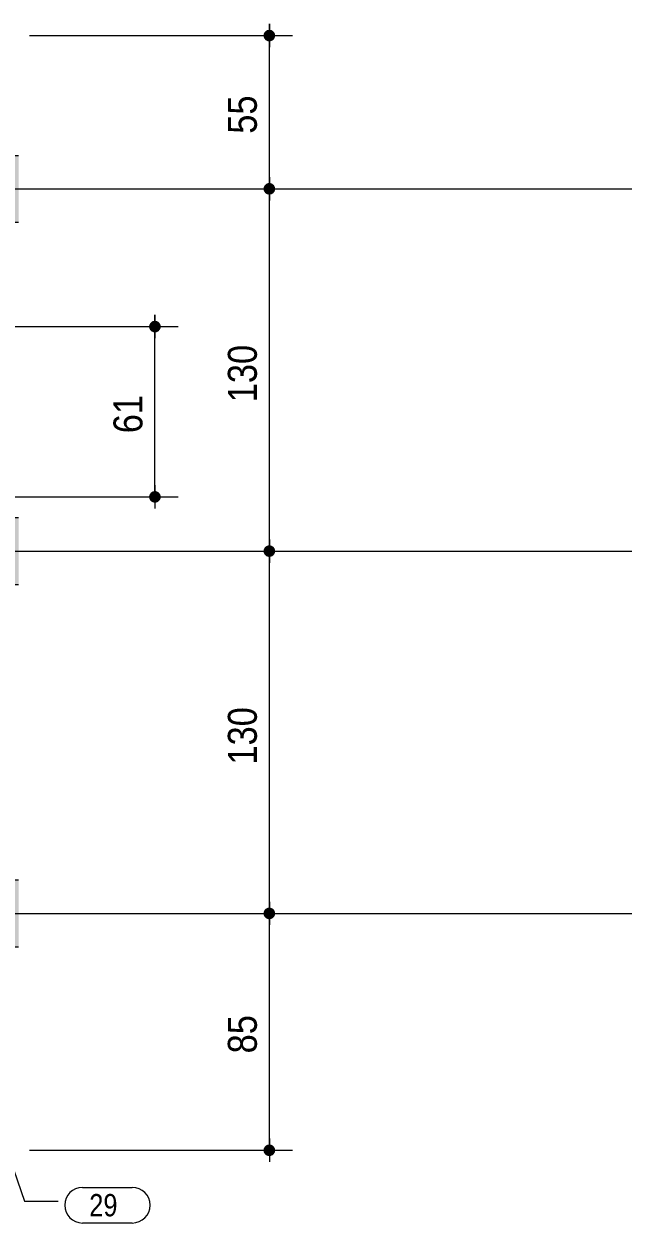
# Model space of a CAD drawing. Header units: millimetres. Extents: x 2 to 410, y 5 to 282.
# Drawn here: x 130.4 to 185, y 106.9 to 214.5 of the extents above; entities that cross this region are included whole.
import ezdxf

# ---------------------------------------------------------------- set-up
doc = ezdxf.new("R2010")
doc.units = ezdxf.units.MM
for name, color, linetype, lineweight in [('Boulon', 7, 'Continuous', 0), ('Cotation', 7, 'Continuous', 0), ('Repère pièce', 3, 'Continuous', 0)]:
    doc.layers.add(name, color=color, linetype=linetype, lineweight=lineweight)
doc.styles.add('ARIAL', font='ARIAL.TTF')
doc.styles.add('COMIC_SANS_MS', font='COMIC.TTF')

# ---------------------------------------------------------------- blocks, each defined once
blk = doc.blocks.new('*A11')
at = {"layer": 'Boulon'}
for points in [[(124.93, 202.71), (129.93, 202.71), (129.93, 196.71), (124.93, 196.71)], [(124.95, 202.71), (129.95, 202.71), (129.95, 196.71), (124.95, 196.71)], [(124.93, 170.21), (129.93, 170.21), (129.93, 164.21), (124.93, 164.21)], [(124.95, 170.21), (129.95, 170.21), (129.95, 164.21), (124.95, 164.21)], [(124.93, 137.71), (129.93, 137.71), (129.93, 131.71), (124.93, 131.71)], [(124.95, 137.71), (129.95, 137.71), (129.95, 131.71), (124.95, 131.71)]]:
    blk.add_hatch(color=256, dxfattribs=at).paths.add_polyline_path(points, flags=17)
at = {"layer": 'Boulon', "linetype": 'Continuous', "lineweight": 0}
for p, q in [((124.93, 202.71), (129.93, 202.71)), ((124.95, 202.71), (129.95, 202.71)), ((121.63, 199.71), (184.93, 199.71)), ((121.65, 199.71), (184.95, 199.71)), ((124.93, 196.71), (129.93, 196.71)), ((124.95, 196.71), (129.95, 196.71)), ((124.93, 170.21), (129.93, 170.21)), ((124.95, 170.21), (129.95, 170.21)), ((121.63, 167.21), (184.93, 167.21)), ((121.65, 167.21), (184.95, 167.21)), ((124.93, 164.21), (129.93, 164.21)), ((124.95, 164.21), (129.95, 164.21)), ((124.93, 137.71), (129.93, 137.71)), ((124.95, 137.71), (129.95, 137.71)), ((121.63, 134.71), (184.93, 134.71)), ((121.65, 134.71), (184.95, 134.71)), ((124.93, 131.71), (129.93, 131.71)), ((124.95, 131.71), (129.95, 131.71))]:
    blk.add_line(p, q, dxfattribs=at)
blk = doc.blocks.new('*A48')
at = {"layer": 'Cotation'}
for points in [[(152.4, 134.19), (152.38, 134.19), (152.35, 134.19), (152.33, 134.2), (152.3, 134.2), (152.28, 134.21), (152.25, 134.22), (152.23, 134.23), (152.21, 134.24), (152.18, 134.25), (152.16, 134.26), (152.14, 134.27), (152.12, 134.29), (152.1, 134.3), (152.08, 134.32), (152.06, 134.34), (152.04, 134.36), (152.03, 134.38), (152.01, 134.4), (152, 134.42), (151.98, 134.44), (151.97, 134.46), (151.96, 134.48), (151.95, 134.51), (151.94, 134.53), (151.93, 134.55), (151.92, 134.58), (151.92, 134.6), (151.91, 134.63), (151.91, 134.65), (151.91, 134.68), (151.91, 134.71), (151.91, 134.73), (151.91, 134.76), (151.91, 134.78), (151.92, 134.81), (151.92, 134.83), (151.93, 134.86), (151.94, 134.88), (151.95, 134.9), (151.96, 134.93), (151.97, 134.95), (151.98, 134.97), (152, 134.99), (152.01, 135.02), (152.03, 135.04), (152.04, 135.05), (152.06, 135.07), (152.08, 135.09), (152.1, 135.11), (152.12, 135.12), (152.14, 135.14), (152.16, 135.15), (152.18, 135.16), (152.21, 135.18), (152.23, 135.19), (152.25, 135.2), (152.28, 135.2), (152.3, 135.21), (152.33, 135.22), (152.35, 135.22), (152.38, 135.22), (152.4, 135.22), (152.43, 135.23), (152.45, 135.22), (152.48, 135.22), (152.5, 135.22), (152.53, 135.22), (152.55, 135.21), (152.58, 135.2), (152.6, 135.2), (152.63, 135.19), (152.65, 135.18), (152.67, 135.16), (152.7, 135.15), (152.72, 135.14), (152.74, 135.12), (152.76, 135.11), (152.78, 135.09), (152.8, 135.07), (152.81, 135.05), (152.83, 135.04), (152.85, 135.02), (152.86, 134.99), (152.87, 134.97), (152.89, 134.95), (152.9, 134.93), (152.91, 134.9), (152.92, 134.88), (152.93, 134.86), (152.93, 134.83), (152.94, 134.81), (152.94, 134.78), (152.95, 134.76), (152.95, 134.73), (152.95, 134.71), (152.95, 134.68), (152.95, 134.65), (152.94, 134.63), (152.94, 134.6), (152.93, 134.58), (152.93, 134.55), (152.92, 134.53), (152.91, 134.51), (152.9, 134.48), (152.89, 134.46), (152.87, 134.44), (152.86, 134.42), (152.85, 134.4), (152.83, 134.38), (152.81, 134.36), (152.8, 134.34), (152.78, 134.32), (152.76, 134.3), (152.74, 134.29), (152.72, 134.27), (152.7, 134.26), (152.67, 134.25), (152.65, 134.24), (152.63, 134.23), (152.6, 134.22), (152.58, 134.21), (152.55, 134.2), (152.53, 134.2), (152.5, 134.19), (152.48, 134.19), (152.45, 134.19), (152.43, 134.19)], [(152.4, 112.94), (152.38, 112.94), (152.35, 112.94), (152.33, 112.95), (152.3, 112.95), (152.28, 112.96), (152.25, 112.97), (152.23, 112.98), (152.21, 112.99), (152.18, 113), (152.16, 113.01), (152.14, 113.02), (152.12, 113.04), (152.1, 113.05), (152.08, 113.07), (152.06, 113.09), (152.04, 113.11), (152.03, 113.13), (152.01, 113.15), (152, 113.17), (151.98, 113.19), (151.97, 113.21), (151.96, 113.23), (151.95, 113.26), (151.94, 113.28), (151.93, 113.3), (151.92, 113.33), (151.92, 113.35), (151.91, 113.38), (151.91, 113.4), (151.91, 113.43), (151.91, 113.46), (151.91, 113.48), (151.91, 113.51), (151.91, 113.53), (151.92, 113.56), (151.92, 113.58), (151.93, 113.61), (151.94, 113.63), (151.95, 113.65), (151.96, 113.68), (151.97, 113.7), (151.98, 113.72), (152, 113.74), (152.01, 113.77), (152.03, 113.79), (152.04, 113.8), (152.06, 113.82), (152.08, 113.84), (152.1, 113.86), (152.12, 113.87), (152.14, 113.89), (152.16, 113.9), (152.18, 113.91), (152.21, 113.93), (152.23, 113.94), (152.25, 113.95), (152.28, 113.95), (152.3, 113.96), (152.33, 113.97), (152.35, 113.97), (152.38, 113.97), (152.4, 113.97), (152.43, 113.98), (152.45, 113.97), (152.48, 113.97), (152.5, 113.97), (152.53, 113.97), (152.55, 113.96), (152.58, 113.95), (152.6, 113.95), (152.63, 113.94), (152.65, 113.93), (152.67, 113.91), (152.7, 113.9), (152.72, 113.89), (152.74, 113.87), (152.76, 113.86), (152.78, 113.84), (152.8, 113.82), (152.81, 113.8), (152.83, 113.79), (152.85, 113.77), (152.86, 113.74), (152.87, 113.72), (152.89, 113.7), (152.9, 113.68), (152.91, 113.65), (152.92, 113.63), (152.93, 113.61), (152.93, 113.58), (152.94, 113.56), (152.94, 113.53), (152.95, 113.51), (152.95, 113.48), (152.95, 113.46), (152.95, 113.43), (152.95, 113.4), (152.94, 113.38), (152.94, 113.35), (152.93, 113.33), (152.93, 113.3), (152.92, 113.28), (152.91, 113.26), (152.9, 113.23), (152.89, 113.21), (152.87, 113.19), (152.86, 113.17), (152.85, 113.15), (152.83, 113.13), (152.81, 113.11), (152.8, 113.09), (152.78, 113.07), (152.76, 113.05), (152.74, 113.04), (152.72, 113.02), (152.7, 113.01), (152.67, 113), (152.65, 112.99), (152.63, 112.98), (152.6, 112.97), (152.58, 112.96), (152.55, 112.95), (152.53, 112.95), (152.5, 112.94), (152.48, 112.94), (152.45, 112.94), (152.43, 112.94)]]:
    blk.add_hatch(color=256, dxfattribs=at).paths.add_polyline_path(points, flags=17)
at = {"layer": 'Cotation', "linetype": 'Continuous', "lineweight": 0}
for p, q in [((152.43, 135.75), (152.43, 133.67)), ((152.43, 134.71), (152.43, 135.75)), ((138.02, 134.71), (154.51, 134.71)), ((151.39, 134.71), (153.47, 134.71)), ((152.43, 113.46), (152.43, 134.71)), ((152.43, 114.5), (152.43, 112.42)), ((130.93, 113.46), (154.51, 113.46)), ((151.39, 113.46), (153.47, 113.46)), ((152.43, 113.46), (152.43, 112.42))]:
    blk.add_line(p, q, dxfattribs=at)
at = {"layer": 'Cotation'}
for p in [(152.43, 134.71), (152.43, 113.46)]:
    blk.add_point(p, dxfattribs=at)
at = {"layer": 'Cotation', "style": 'ARIAL', "width": 0.85}
blk.add_text('85', height=2.6, rotation=90.0002, dxfattribs=at).set_placement((151.31, 122.15))
blk = doc.blocks.new('*A49')
at = {"layer": 'Cotation'}
for points in [[(152.4, 166.69), (152.38, 166.69), (152.35, 166.69), (152.33, 166.7), (152.3, 166.7), (152.28, 166.71), (152.25, 166.72), (152.23, 166.73), (152.21, 166.74), (152.18, 166.75), (152.16, 166.76), (152.14, 166.77), (152.12, 166.79), (152.1, 166.8), (152.08, 166.82), (152.06, 166.84), (152.04, 166.86), (152.03, 166.88), (152.01, 166.9), (152, 166.92), (151.98, 166.94), (151.97, 166.96), (151.96, 166.98), (151.95, 167.01), (151.94, 167.03), (151.93, 167.05), (151.92, 167.08), (151.92, 167.1), (151.91, 167.13), (151.91, 167.15), (151.91, 167.18), (151.91, 167.21), (151.91, 167.23), (151.91, 167.26), (151.91, 167.28), (151.92, 167.31), (151.92, 167.33), (151.93, 167.36), (151.94, 167.38), (151.95, 167.4), (151.96, 167.43), (151.97, 167.45), (151.98, 167.47), (152, 167.49), (152.01, 167.52), (152.03, 167.54), (152.04, 167.55), (152.06, 167.57), (152.08, 167.59), (152.1, 167.61), (152.12, 167.62), (152.14, 167.64), (152.16, 167.65), (152.18, 167.66), (152.21, 167.68), (152.23, 167.69), (152.25, 167.7), (152.28, 167.7), (152.3, 167.71), (152.33, 167.72), (152.35, 167.72), (152.38, 167.72), (152.4, 167.72), (152.43, 167.73), (152.45, 167.72), (152.48, 167.72), (152.5, 167.72), (152.53, 167.72), (152.55, 167.71), (152.58, 167.7), (152.6, 167.7), (152.63, 167.69), (152.65, 167.68), (152.67, 167.66), (152.7, 167.65), (152.72, 167.64), (152.74, 167.62), (152.76, 167.61), (152.78, 167.59), (152.8, 167.57), (152.81, 167.55), (152.83, 167.54), (152.85, 167.52), (152.86, 167.49), (152.87, 167.47), (152.89, 167.45), (152.9, 167.43), (152.91, 167.4), (152.92, 167.38), (152.93, 167.36), (152.93, 167.33), (152.94, 167.31), (152.94, 167.28), (152.95, 167.26), (152.95, 167.23), (152.95, 167.21), (152.95, 167.18), (152.95, 167.15), (152.94, 167.13), (152.94, 167.1), (152.93, 167.08), (152.93, 167.05), (152.92, 167.03), (152.91, 167.01), (152.9, 166.98), (152.89, 166.96), (152.87, 166.94), (152.86, 166.92), (152.85, 166.9), (152.83, 166.88), (152.81, 166.86), (152.8, 166.84), (152.78, 166.82), (152.76, 166.8), (152.74, 166.79), (152.72, 166.77), (152.7, 166.76), (152.67, 166.75), (152.65, 166.74), (152.63, 166.73), (152.6, 166.72), (152.58, 166.71), (152.55, 166.7), (152.53, 166.7), (152.5, 166.69), (152.48, 166.69), (152.45, 166.69), (152.43, 166.69)], [(152.4, 134.19), (152.38, 134.19), (152.35, 134.19), (152.33, 134.2), (152.3, 134.2), (152.28, 134.21), (152.25, 134.22), (152.23, 134.23), (152.21, 134.24), (152.18, 134.25), (152.16, 134.26), (152.14, 134.27), (152.12, 134.29), (152.1, 134.3), (152.08, 134.32), (152.06, 134.34), (152.04, 134.36), (152.03, 134.38), (152.01, 134.4), (152, 134.42), (151.98, 134.44), (151.97, 134.46), (151.96, 134.48), (151.95, 134.51), (151.94, 134.53), (151.93, 134.55), (151.92, 134.58), (151.92, 134.6), (151.91, 134.63), (151.91, 134.65), (151.91, 134.68), (151.91, 134.71), (151.91, 134.73), (151.91, 134.76), (151.91, 134.78), (151.92, 134.81), (151.92, 134.83), (151.93, 134.86), (151.94, 134.88), (151.95, 134.9), (151.96, 134.93), (151.97, 134.95), (151.98, 134.97), (152, 134.99), (152.01, 135.02), (152.03, 135.04), (152.04, 135.05), (152.06, 135.07), (152.08, 135.09), (152.1, 135.11), (152.12, 135.12), (152.14, 135.14), (152.16, 135.15), (152.18, 135.16), (152.21, 135.18), (152.23, 135.19), (152.25, 135.2), (152.28, 135.2), (152.3, 135.21), (152.33, 135.22), (152.35, 135.22), (152.38, 135.22), (152.4, 135.22), (152.43, 135.23), (152.45, 135.22), (152.48, 135.22), (152.5, 135.22), (152.53, 135.22), (152.55, 135.21), (152.58, 135.2), (152.6, 135.2), (152.63, 135.19), (152.65, 135.18), (152.67, 135.16), (152.7, 135.15), (152.72, 135.14), (152.74, 135.12), (152.76, 135.11), (152.78, 135.09), (152.8, 135.07), (152.81, 135.05), (152.83, 135.04), (152.85, 135.02), (152.86, 134.99), (152.87, 134.97), (152.89, 134.95), (152.9, 134.93), (152.91, 134.9), (152.92, 134.88), (152.93, 134.86), (152.93, 134.83), (152.94, 134.81), (152.94, 134.78), (152.95, 134.76), (152.95, 134.73), (152.95, 134.71), (152.95, 134.68), (152.95, 134.65), (152.94, 134.63), (152.94, 134.6), (152.93, 134.58), (152.93, 134.55), (152.92, 134.53), (152.91, 134.51), (152.9, 134.48), (152.89, 134.46), (152.87, 134.44), (152.86, 134.42), (152.85, 134.4), (152.83, 134.38), (152.81, 134.36), (152.8, 134.34), (152.78, 134.32), (152.76, 134.3), (152.74, 134.29), (152.72, 134.27), (152.7, 134.26), (152.67, 134.25), (152.65, 134.24), (152.63, 134.23), (152.6, 134.22), (152.58, 134.21), (152.55, 134.2), (152.53, 134.2), (152.5, 134.19), (152.48, 134.19), (152.45, 134.19), (152.43, 134.19)]]:
    blk.add_hatch(color=256, dxfattribs=at).paths.add_polyline_path(points, flags=17)
at = {"layer": 'Cotation', "linetype": 'Continuous', "lineweight": 0}
for p, q in [((152.43, 168.25), (152.43, 166.17)), ((152.43, 167.21), (152.43, 168.25)), ((138.02, 167.21), (154.51, 167.21)), ((151.39, 167.21), (153.47, 167.21)), ((152.43, 134.71), (152.43, 167.21)), ((152.43, 135.75), (152.43, 133.67)), ((138.02, 134.71), (154.51, 134.71)), ((151.39, 134.71), (153.47, 134.71)), ((152.43, 134.71), (152.43, 133.67))]:
    blk.add_line(p, q, dxfattribs=at)
at = {"layer": 'Cotation'}
for p in [(152.43, 167.21), (152.43, 134.71)]:
    blk.add_point(p, dxfattribs=at)
at = {"layer": 'Cotation', "style": 'ARIAL', "width": 0.85}
blk.add_text('130', height=2.6, rotation=90.0002, dxfattribs=at).set_placement((151.31, 148.06))
blk = doc.blocks.new('*A50')
at = {"layer": 'Cotation'}
for points in [[(152.4, 199.19), (152.38, 199.19), (152.35, 199.19), (152.33, 199.2), (152.3, 199.2), (152.28, 199.21), (152.25, 199.22), (152.23, 199.23), (152.21, 199.24), (152.18, 199.25), (152.16, 199.26), (152.14, 199.27), (152.12, 199.29), (152.1, 199.3), (152.08, 199.32), (152.06, 199.34), (152.04, 199.36), (152.03, 199.38), (152.01, 199.4), (152, 199.42), (151.98, 199.44), (151.97, 199.46), (151.96, 199.48), (151.95, 199.51), (151.94, 199.53), (151.93, 199.55), (151.92, 199.58), (151.92, 199.6), (151.91, 199.63), (151.91, 199.65), (151.91, 199.68), (151.91, 199.71), (151.91, 199.73), (151.91, 199.76), (151.91, 199.78), (151.92, 199.81), (151.92, 199.83), (151.93, 199.86), (151.94, 199.88), (151.95, 199.9), (151.96, 199.93), (151.97, 199.95), (151.98, 199.97), (152, 199.99), (152.01, 200.02), (152.03, 200.04), (152.04, 200.05), (152.06, 200.07), (152.08, 200.09), (152.1, 200.11), (152.12, 200.12), (152.14, 200.14), (152.16, 200.15), (152.18, 200.16), (152.21, 200.18), (152.23, 200.19), (152.25, 200.2), (152.28, 200.2), (152.3, 200.21), (152.33, 200.22), (152.35, 200.22), (152.38, 200.22), (152.4, 200.22), (152.43, 200.23), (152.45, 200.22), (152.48, 200.22), (152.5, 200.22), (152.53, 200.22), (152.55, 200.21), (152.58, 200.2), (152.6, 200.2), (152.63, 200.19), (152.65, 200.18), (152.67, 200.16), (152.7, 200.15), (152.72, 200.14), (152.74, 200.12), (152.76, 200.11), (152.78, 200.09), (152.8, 200.07), (152.81, 200.05), (152.83, 200.04), (152.85, 200.02), (152.86, 199.99), (152.87, 199.97), (152.89, 199.95), (152.9, 199.93), (152.91, 199.9), (152.92, 199.88), (152.93, 199.86), (152.93, 199.83), (152.94, 199.81), (152.94, 199.78), (152.95, 199.76), (152.95, 199.73), (152.95, 199.71), (152.95, 199.68), (152.95, 199.65), (152.94, 199.63), (152.94, 199.6), (152.93, 199.58), (152.93, 199.55), (152.92, 199.53), (152.91, 199.51), (152.9, 199.48), (152.89, 199.46), (152.87, 199.44), (152.86, 199.42), (152.85, 199.4), (152.83, 199.38), (152.81, 199.36), (152.8, 199.34), (152.78, 199.32), (152.76, 199.3), (152.74, 199.29), (152.72, 199.27), (152.7, 199.26), (152.67, 199.25), (152.65, 199.24), (152.63, 199.23), (152.6, 199.22), (152.58, 199.21), (152.55, 199.2), (152.53, 199.2), (152.5, 199.19), (152.48, 199.19), (152.45, 199.19), (152.43, 199.19)], [(152.4, 166.69), (152.38, 166.69), (152.35, 166.69), (152.33, 166.7), (152.3, 166.7), (152.28, 166.71), (152.25, 166.72), (152.23, 166.73), (152.21, 166.74), (152.18, 166.75), (152.16, 166.76), (152.14, 166.77), (152.12, 166.79), (152.1, 166.8), (152.08, 166.82), (152.06, 166.84), (152.04, 166.86), (152.03, 166.88), (152.01, 166.9), (152, 166.92), (151.98, 166.94), (151.97, 166.96), (151.96, 166.98), (151.95, 167.01), (151.94, 167.03), (151.93, 167.05), (151.92, 167.08), (151.92, 167.1), (151.91, 167.13), (151.91, 167.15), (151.91, 167.18), (151.91, 167.21), (151.91, 167.23), (151.91, 167.26), (151.91, 167.28), (151.92, 167.31), (151.92, 167.33), (151.93, 167.36), (151.94, 167.38), (151.95, 167.4), (151.96, 167.43), (151.97, 167.45), (151.98, 167.47), (152, 167.49), (152.01, 167.52), (152.03, 167.54), (152.04, 167.55), (152.06, 167.57), (152.08, 167.59), (152.1, 167.61), (152.12, 167.62), (152.14, 167.64), (152.16, 167.65), (152.18, 167.66), (152.21, 167.68), (152.23, 167.69), (152.25, 167.7), (152.28, 167.7), (152.3, 167.71), (152.33, 167.72), (152.35, 167.72), (152.38, 167.72), (152.4, 167.72), (152.43, 167.73), (152.45, 167.72), (152.48, 167.72), (152.5, 167.72), (152.53, 167.72), (152.55, 167.71), (152.58, 167.7), (152.6, 167.7), (152.63, 167.69), (152.65, 167.68), (152.67, 167.66), (152.7, 167.65), (152.72, 167.64), (152.74, 167.62), (152.76, 167.61), (152.78, 167.59), (152.8, 167.57), (152.81, 167.55), (152.83, 167.54), (152.85, 167.52), (152.86, 167.49), (152.87, 167.47), (152.89, 167.45), (152.9, 167.43), (152.91, 167.4), (152.92, 167.38), (152.93, 167.36), (152.93, 167.33), (152.94, 167.31), (152.94, 167.28), (152.95, 167.26), (152.95, 167.23), (152.95, 167.21), (152.95, 167.18), (152.95, 167.15), (152.94, 167.13), (152.94, 167.1), (152.93, 167.08), (152.93, 167.05), (152.92, 167.03), (152.91, 167.01), (152.9, 166.98), (152.89, 166.96), (152.87, 166.94), (152.86, 166.92), (152.85, 166.9), (152.83, 166.88), (152.81, 166.86), (152.8, 166.84), (152.78, 166.82), (152.76, 166.8), (152.74, 166.79), (152.72, 166.77), (152.7, 166.76), (152.67, 166.75), (152.65, 166.74), (152.63, 166.73), (152.6, 166.72), (152.58, 166.71), (152.55, 166.7), (152.53, 166.7), (152.5, 166.69), (152.48, 166.69), (152.45, 166.69), (152.43, 166.69)]]:
    blk.add_hatch(color=256, dxfattribs=at).paths.add_polyline_path(points, flags=17)
at = {"layer": 'Cotation', "linetype": 'Continuous', "lineweight": 0}
for p, q in [((152.43, 200.75), (152.43, 198.67)), ((152.43, 199.71), (152.43, 200.75)), ((136.01, 199.71), (154.51, 199.71)), ((151.39, 199.71), (153.47, 199.71)), ((152.43, 167.21), (152.43, 199.71)), ((152.43, 168.25), (152.43, 166.17)), ((138.02, 167.21), (154.51, 167.21)), ((151.39, 167.21), (153.47, 167.21)), ((152.43, 167.21), (152.43, 166.17))]:
    blk.add_line(p, q, dxfattribs=at)
at = {"layer": 'Cotation'}
for p in [(152.43, 199.71), (152.43, 167.21)]:
    blk.add_point(p, dxfattribs=at)
at = {"layer": 'Cotation', "style": 'ARIAL', "width": 0.85}
blk.add_text('130', height=2.6, rotation=90.0002, dxfattribs=at).set_placement((151.31, 180.56))
blk = doc.blocks.new('*A51')
at = {"layer": 'Cotation'}
for points in [[(152.4, 212.94), (152.38, 212.94), (152.35, 212.94), (152.33, 212.95), (152.3, 212.95), (152.28, 212.96), (152.25, 212.97), (152.23, 212.98), (152.21, 212.99), (152.18, 213), (152.16, 213.01), (152.14, 213.02), (152.12, 213.04), (152.1, 213.05), (152.08, 213.07), (152.06, 213.09), (152.04, 213.11), (152.03, 213.13), (152.01, 213.15), (152, 213.17), (151.98, 213.19), (151.97, 213.21), (151.96, 213.23), (151.95, 213.26), (151.94, 213.28), (151.93, 213.3), (151.92, 213.33), (151.92, 213.35), (151.91, 213.38), (151.91, 213.4), (151.91, 213.43), (151.91, 213.46), (151.91, 213.48), (151.91, 213.51), (151.91, 213.53), (151.92, 213.56), (151.92, 213.58), (151.93, 213.61), (151.94, 213.63), (151.95, 213.65), (151.96, 213.68), (151.97, 213.7), (151.98, 213.72), (152, 213.74), (152.01, 213.77), (152.03, 213.79), (152.04, 213.8), (152.06, 213.82), (152.08, 213.84), (152.1, 213.86), (152.12, 213.87), (152.14, 213.89), (152.16, 213.9), (152.18, 213.91), (152.21, 213.93), (152.23, 213.94), (152.25, 213.95), (152.28, 213.95), (152.3, 213.96), (152.33, 213.97), (152.35, 213.97), (152.38, 213.97), (152.4, 213.97), (152.43, 213.98), (152.45, 213.97), (152.48, 213.97), (152.5, 213.97), (152.53, 213.97), (152.55, 213.96), (152.58, 213.95), (152.6, 213.95), (152.63, 213.94), (152.65, 213.93), (152.67, 213.91), (152.7, 213.9), (152.72, 213.89), (152.74, 213.87), (152.76, 213.86), (152.78, 213.84), (152.8, 213.82), (152.81, 213.8), (152.83, 213.79), (152.85, 213.77), (152.86, 213.74), (152.87, 213.72), (152.89, 213.7), (152.9, 213.68), (152.91, 213.65), (152.92, 213.63), (152.93, 213.61), (152.93, 213.58), (152.94, 213.56), (152.94, 213.53), (152.95, 213.51), (152.95, 213.48), (152.95, 213.46), (152.95, 213.43), (152.95, 213.4), (152.94, 213.38), (152.94, 213.35), (152.93, 213.33), (152.93, 213.3), (152.92, 213.28), (152.91, 213.26), (152.9, 213.23), (152.89, 213.21), (152.87, 213.19), (152.86, 213.17), (152.85, 213.15), (152.83, 213.13), (152.81, 213.11), (152.8, 213.09), (152.78, 213.07), (152.76, 213.05), (152.74, 213.04), (152.72, 213.02), (152.7, 213.01), (152.67, 213), (152.65, 212.99), (152.63, 212.98), (152.6, 212.97), (152.58, 212.96), (152.55, 212.95), (152.53, 212.95), (152.5, 212.94), (152.48, 212.94), (152.45, 212.94), (152.43, 212.94)], [(152.4, 199.19), (152.38, 199.19), (152.35, 199.19), (152.33, 199.2), (152.3, 199.2), (152.28, 199.21), (152.25, 199.22), (152.23, 199.23), (152.21, 199.24), (152.18, 199.25), (152.16, 199.26), (152.14, 199.27), (152.12, 199.29), (152.1, 199.3), (152.08, 199.32), (152.06, 199.34), (152.04, 199.36), (152.03, 199.38), (152.01, 199.4), (152, 199.42), (151.98, 199.44), (151.97, 199.46), (151.96, 199.48), (151.95, 199.51), (151.94, 199.53), (151.93, 199.55), (151.92, 199.58), (151.92, 199.6), (151.91, 199.63), (151.91, 199.65), (151.91, 199.68), (151.91, 199.71), (151.91, 199.73), (151.91, 199.76), (151.91, 199.78), (151.92, 199.81), (151.92, 199.83), (151.93, 199.86), (151.94, 199.88), (151.95, 199.9), (151.96, 199.93), (151.97, 199.95), (151.98, 199.97), (152, 199.99), (152.01, 200.02), (152.03, 200.04), (152.04, 200.05), (152.06, 200.07), (152.08, 200.09), (152.1, 200.11), (152.12, 200.12), (152.14, 200.14), (152.16, 200.15), (152.18, 200.16), (152.21, 200.18), (152.23, 200.19), (152.25, 200.2), (152.28, 200.2), (152.3, 200.21), (152.33, 200.22), (152.35, 200.22), (152.38, 200.22), (152.4, 200.22), (152.43, 200.23), (152.45, 200.22), (152.48, 200.22), (152.5, 200.22), (152.53, 200.22), (152.55, 200.21), (152.58, 200.2), (152.6, 200.2), (152.63, 200.19), (152.65, 200.18), (152.67, 200.16), (152.7, 200.15), (152.72, 200.14), (152.74, 200.12), (152.76, 200.11), (152.78, 200.09), (152.8, 200.07), (152.81, 200.05), (152.83, 200.04), (152.85, 200.02), (152.86, 199.99), (152.87, 199.97), (152.89, 199.95), (152.9, 199.93), (152.91, 199.9), (152.92, 199.88), (152.93, 199.86), (152.93, 199.83), (152.94, 199.81), (152.94, 199.78), (152.95, 199.76), (152.95, 199.73), (152.95, 199.71), (152.95, 199.68), (152.95, 199.65), (152.94, 199.63), (152.94, 199.6), (152.93, 199.58), (152.93, 199.55), (152.92, 199.53), (152.91, 199.51), (152.9, 199.48), (152.89, 199.46), (152.87, 199.44), (152.86, 199.42), (152.85, 199.4), (152.83, 199.38), (152.81, 199.36), (152.8, 199.34), (152.78, 199.32), (152.76, 199.3), (152.74, 199.29), (152.72, 199.27), (152.7, 199.26), (152.67, 199.25), (152.65, 199.24), (152.63, 199.23), (152.6, 199.22), (152.58, 199.21), (152.55, 199.2), (152.53, 199.2), (152.5, 199.19), (152.48, 199.19), (152.45, 199.19), (152.43, 199.19)]]:
    blk.add_hatch(color=256, dxfattribs=at).paths.add_polyline_path(points, flags=17)
at = {"layer": 'Cotation', "linetype": 'Continuous', "lineweight": 0}
for p, q in [((152.43, 214.5), (152.43, 212.42)), ((152.43, 213.46), (152.43, 214.5)), ((130.93, 213.46), (154.51, 213.46)), ((151.39, 213.46), (153.47, 213.46)), ((152.43, 199.71), (152.43, 213.46)), ((152.43, 200.75), (152.43, 198.67)), ((136.01, 199.71), (154.51, 199.71)), ((151.39, 199.71), (153.47, 199.71)), ((152.43, 199.71), (152.43, 198.67))]:
    blk.add_line(p, q, dxfattribs=at)
at = {"layer": 'Cotation'}
for p in [(152.43, 213.46), (152.43, 199.71)]:
    blk.add_point(p, dxfattribs=at)
at = {"layer": 'Cotation', "style": 'ARIAL', "width": 0.85}
blk.add_text('55', height=2.6, rotation=90.0002, dxfattribs=at).set_placement((151.31, 204.65))
blk = doc.blocks.new('*A54')
at = {"layer": 'Cotation'}
for points in [[(142.14, 186.83), (142.12, 186.83), (142.09, 186.83), (142.07, 186.84), (142.04, 186.84), (142.02, 186.85), (141.99, 186.86), (141.97, 186.87), (141.95, 186.88), (141.92, 186.89), (141.9, 186.9), (141.88, 186.91), (141.86, 186.93), (141.84, 186.94), (141.82, 186.96), (141.8, 186.98), (141.78, 187), (141.77, 187.02), (141.75, 187.04), (141.74, 187.06), (141.72, 187.08), (141.71, 187.1), (141.7, 187.12), (141.69, 187.15), (141.68, 187.17), (141.67, 187.2), (141.66, 187.22), (141.66, 187.25), (141.65, 187.27), (141.65, 187.3), (141.65, 187.32), (141.65, 187.35), (141.65, 187.37), (141.65, 187.4), (141.65, 187.42), (141.66, 187.45), (141.66, 187.47), (141.67, 187.5), (141.68, 187.52), (141.69, 187.55), (141.7, 187.57), (141.71, 187.59), (141.72, 187.61), (141.74, 187.64), (141.75, 187.66), (141.77, 187.68), (141.78, 187.7), (141.8, 187.71), (141.82, 187.73), (141.84, 187.75), (141.86, 187.76), (141.88, 187.78), (141.9, 187.79), (141.92, 187.81), (141.95, 187.82), (141.97, 187.83), (141.99, 187.84), (142.02, 187.84), (142.04, 187.85), (142.07, 187.86), (142.09, 187.86), (142.12, 187.86), (142.14, 187.87), (142.17, 187.87), (142.19, 187.87), (142.22, 187.86), (142.25, 187.86), (142.27, 187.86), (142.3, 187.85), (142.32, 187.84), (142.34, 187.84), (142.37, 187.83), (142.39, 187.82), (142.41, 187.81), (142.44, 187.79), (142.46, 187.78), (142.48, 187.76), (142.5, 187.75), (142.52, 187.73), (142.54, 187.71), (142.55, 187.7), (142.57, 187.68), (142.59, 187.66), (142.6, 187.64), (142.61, 187.61), (142.63, 187.59), (142.64, 187.57), (142.65, 187.55), (142.66, 187.52), (142.67, 187.5), (142.67, 187.47), (142.68, 187.45), (142.68, 187.42), (142.69, 187.4), (142.69, 187.37), (142.69, 187.35), (142.69, 187.32), (142.69, 187.3), (142.68, 187.27), (142.68, 187.25), (142.67, 187.22), (142.67, 187.2), (142.66, 187.17), (142.65, 187.15), (142.64, 187.12), (142.63, 187.1), (142.61, 187.08), (142.6, 187.06), (142.59, 187.04), (142.57, 187.02), (142.55, 187), (142.54, 186.98), (142.52, 186.96), (142.5, 186.94), (142.48, 186.93), (142.46, 186.91), (142.44, 186.9), (142.41, 186.89), (142.39, 186.88), (142.37, 186.87), (142.34, 186.86), (142.32, 186.85), (142.3, 186.84), (142.27, 186.84), (142.25, 186.83), (142.22, 186.83), (142.19, 186.83), (142.17, 186.83)], [(142.14, 171.55), (142.12, 171.55), (142.09, 171.56), (142.07, 171.56), (142.04, 171.57), (142.02, 171.57), (141.99, 171.58), (141.97, 171.59), (141.95, 171.6), (141.92, 171.61), (141.9, 171.63), (141.88, 171.64), (141.86, 171.65), (141.84, 171.67), (141.82, 171.69), (141.8, 171.7), (141.78, 171.72), (141.77, 171.74), (141.75, 171.76), (141.74, 171.78), (141.72, 171.8), (141.71, 171.83), (141.7, 171.85), (141.69, 171.87), (141.68, 171.9), (141.67, 171.92), (141.66, 171.95), (141.66, 171.97), (141.65, 172), (141.65, 172.02), (141.65, 172.05), (141.65, 172.07), (141.65, 172.1), (141.65, 172.12), (141.65, 172.15), (141.66, 172.17), (141.66, 172.2), (141.67, 172.22), (141.68, 172.25), (141.69, 172.27), (141.7, 172.29), (141.71, 172.32), (141.72, 172.34), (141.74, 172.36), (141.75, 172.38), (141.77, 172.4), (141.78, 172.42), (141.8, 172.44), (141.82, 172.46), (141.84, 172.47), (141.86, 172.49), (141.88, 172.5), (141.9, 172.52), (141.92, 172.53), (141.95, 172.54), (141.97, 172.55), (141.99, 172.56), (142.02, 172.57), (142.04, 172.58), (142.07, 172.58), (142.09, 172.59), (142.12, 172.59), (142.14, 172.59), (142.17, 172.59), (142.19, 172.59), (142.22, 172.59), (142.25, 172.59), (142.27, 172.58), (142.3, 172.58), (142.32, 172.57), (142.34, 172.56), (142.37, 172.55), (142.39, 172.54), (142.41, 172.53), (142.44, 172.52), (142.46, 172.5), (142.48, 172.49), (142.5, 172.47), (142.52, 172.46), (142.54, 172.44), (142.55, 172.42), (142.57, 172.4), (142.59, 172.38), (142.6, 172.36), (142.61, 172.34), (142.63, 172.32), (142.64, 172.29), (142.65, 172.27), (142.66, 172.25), (142.67, 172.22), (142.67, 172.2), (142.68, 172.17), (142.68, 172.15), (142.69, 172.12), (142.69, 172.1), (142.69, 172.07), (142.69, 172.05), (142.69, 172.02), (142.68, 172), (142.68, 171.97), (142.67, 171.95), (142.67, 171.92), (142.66, 171.9), (142.65, 171.87), (142.64, 171.85), (142.63, 171.83), (142.61, 171.8), (142.6, 171.78), (142.59, 171.76), (142.57, 171.74), (142.55, 171.72), (142.54, 171.7), (142.52, 171.69), (142.5, 171.67), (142.48, 171.65), (142.46, 171.64), (142.44, 171.63), (142.41, 171.61), (142.39, 171.6), (142.37, 171.59), (142.34, 171.58), (142.32, 171.57), (142.3, 171.57), (142.27, 171.56), (142.25, 171.56), (142.22, 171.55), (142.19, 171.55), (142.17, 171.55)]]:
    blk.add_hatch(color=256, dxfattribs=at).paths.add_polyline_path(points, flags=17)
at = {"layer": 'Cotation', "linetype": 'Continuous', "lineweight": 0}
for p, q in [((142.17, 188.39), (142.17, 186.31)), ((142.17, 187.35), (142.17, 188.39)), ((125.93, 187.35), (144.25, 187.35)), ((141.13, 187.35), (143.21, 187.35)), ((142.17, 172.07), (142.17, 187.35)), ((142.17, 173.11), (142.17, 171.03)), ((75.01, 172.07), (144.25, 172.07)), ((141.13, 172.07), (143.21, 172.07)), ((142.17, 172.07), (142.17, 171.03))]:
    blk.add_line(p, q, dxfattribs=at)
at = {"layer": 'Cotation'}
for p in [(142.17, 187.35), (142.17, 172.07)]:
    blk.add_point(p, dxfattribs=at)
at = {"layer": 'Cotation', "style": 'ARIAL', "width": 0.85}
blk.add_text('61', height=2.6, rotation=90.0002, dxfattribs=at).set_placement((141.05, 177.78))
blk = doc.blocks.new('*A55')
at = {"layer": 'Repère pièce', "linetype": 'Continuous', "lineweight": 0}
for p, q in [((128.555973, 114.463078), (130.482975, 108.882603)), ((135.682975, 110.132603), (140.138834, 110.132603)), ((130.482975, 108.882603), (133.482975, 108.882603)), ((140.138834, 106.932603), (135.682975, 106.932603))]:
    blk.add_line(p, q, dxfattribs=at)
for centre, start, end in [((135.682975, 108.532603), 90, 270), ((140.138834, 108.532603), 270, 90)]:
    blk.add_arc(centre, 1.6, start, end, dxfattribs=at)
at = {"layer": 'Repère pièce', "style": 'COMIC_SANS_MS', "width": 0.85}
blk.add_text('29', height=2, dxfattribs=at).set_placement((136.282975, 107.532603))

msp = doc.modelspace()

# ---------------------------------------------------------------- block references
at = {"lineweight": 0}
for name in ['*A51', '*A11', '*A50', '*A54', '*A49', '*A48', '*A55']:
    msp.add_blockref(name, (0, 0), dxfattribs=at)

doc.saveas('drawing.dxf')
